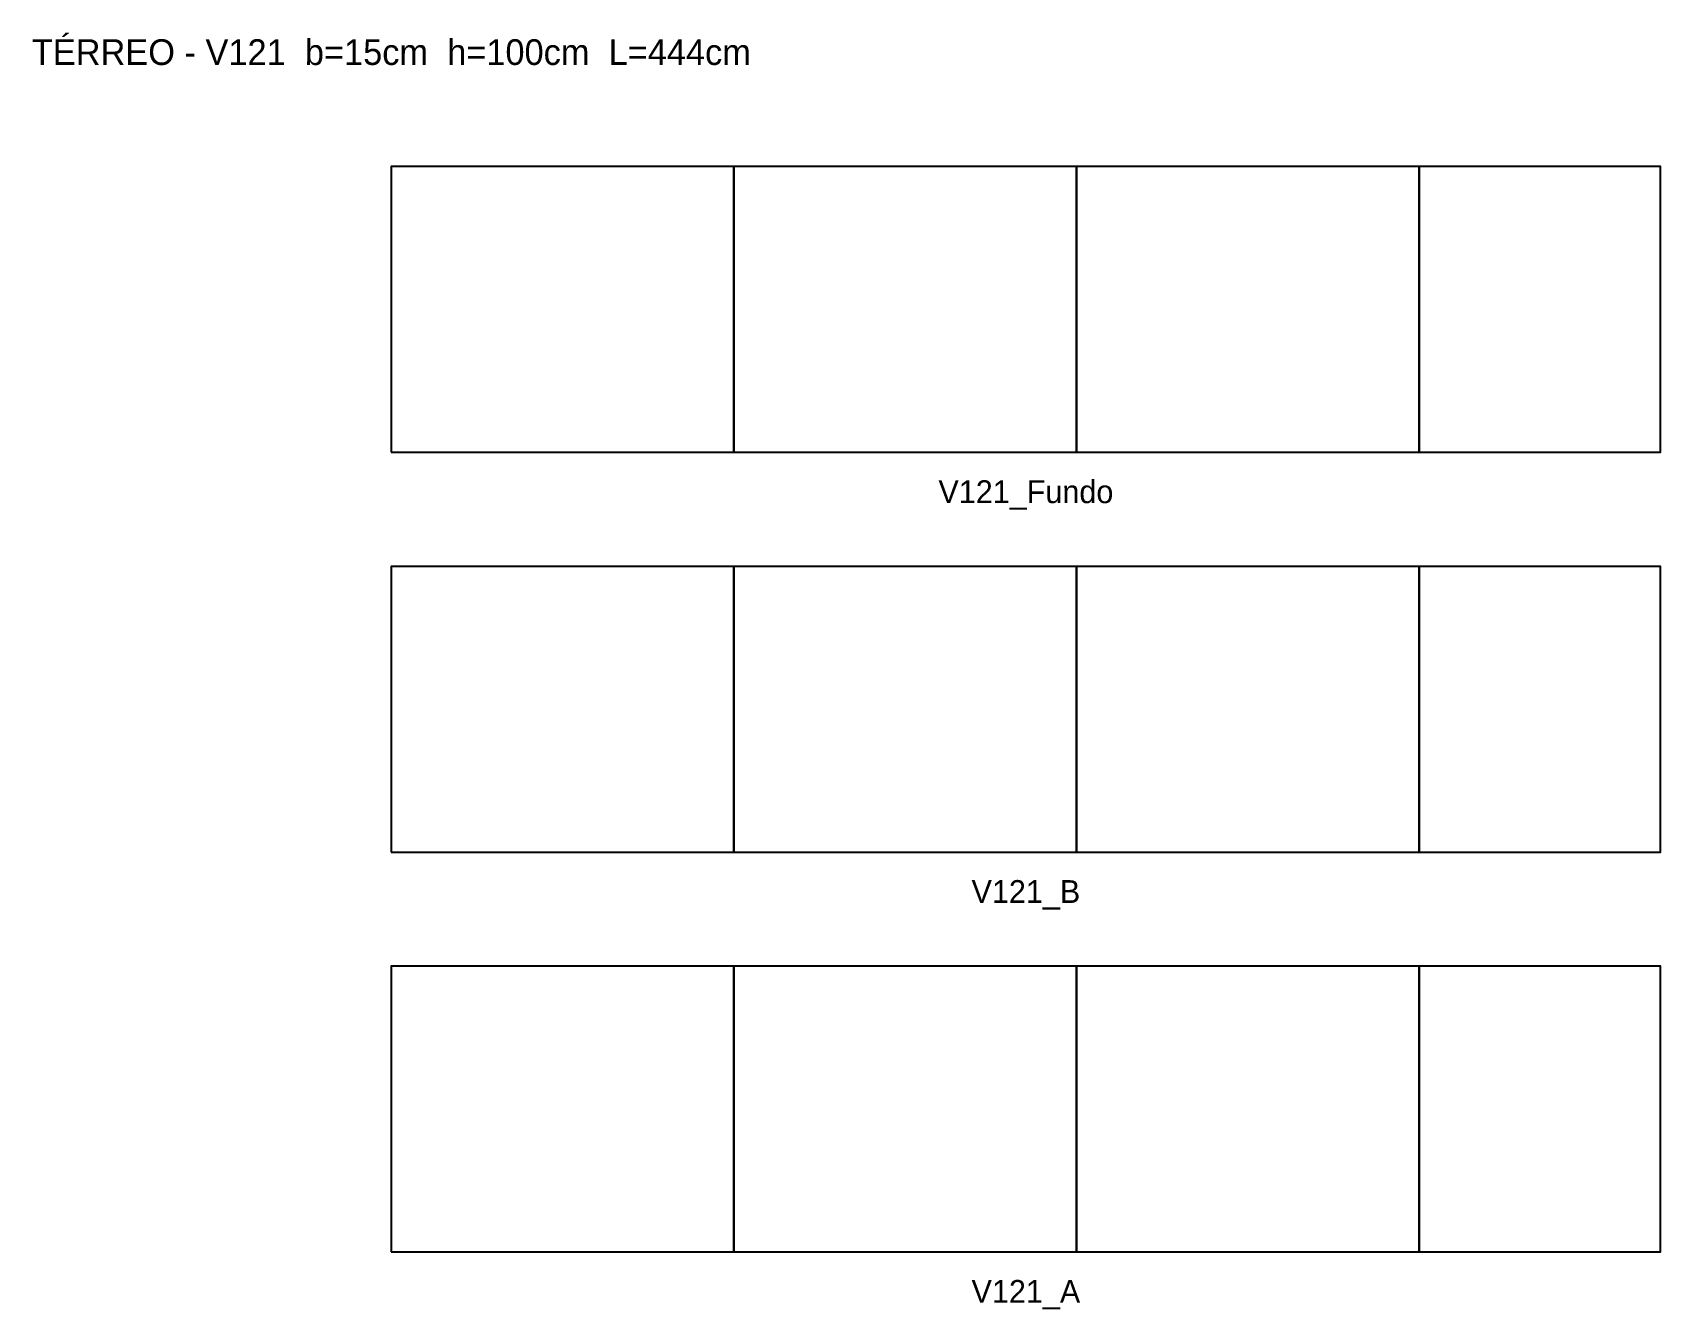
# Model space of a CAD drawing. Header units: metres. Extents: x -126 to 444, y -20 to 427.
import ezdxf

# ---------------------------------------------------------------- set-up
doc = ezdxf.new("R2010")
doc.units = ezdxf.units.M
for name, color, linetype in [('NOMENCLATURA', 2, 'Continuous'), ('Paineis', 7, 'Continuous'), ('Texto Secao', 2, 'Continuous')]:
    doc.layers.add(name, color=color, linetype=linetype)

msp = doc.modelspace()

# ---------------------------------------------------------------- linework, layer by layer
at = {"layer": 'Paineis'}
for points in [[(0, 280), (120, 280), (120, 380), (0, 380)], [(120, 280), (240, 280), (240, 380), (120, 380)], [(240, 280), (360, 280), (360, 380), (240, 380)], [(360, 280), (444.5, 280), (444.5, 380), (360, 380)], [(0, 140), (120, 140), (120, 240), (0, 240)], [(120, 140), (240, 140), (240, 240), (120, 240)], [(240, 140), (360, 140), (360, 240), (240, 240)], [(360, 140), (444.5, 140), (444.5, 240), (360, 240)], [(0, 0), (120, 0), (120, 100), (0, 100)], [(120, 0), (240, 0), (240, 100), (120, 100)], [(240, 0), (360, 0), (360, 100), (240, 100)], [(360, 0), (444.5, 0), (444.5, 100), (360, 100)]]:
    msp.add_lwpolyline(points, close=True, dxfattribs=at)

# ---------------------------------------------------------------- texts
at = {"layer": 'NOMENCLATURA', "insert": (0, 420), "char_height": 9, "width": 464.5, "attachment_point": 5}
msp.add_mtext('TÉRREO - V121  b=15cm  h=100cm  L=444cm', dxfattribs=at)
at = {"layer": 'Texto Secao', "char_height": 8, "width": 464.5, "attachment_point": 5}
for s, insert in [('V121_Fundo', (222.25, 265)), ('V121_B', (222.25, 125)), ('V121_A', (222.25, -15))]:
    msp.add_mtext(s, dxfattribs=dict(at, insert=insert))

doc.saveas('drawing.dxf')
